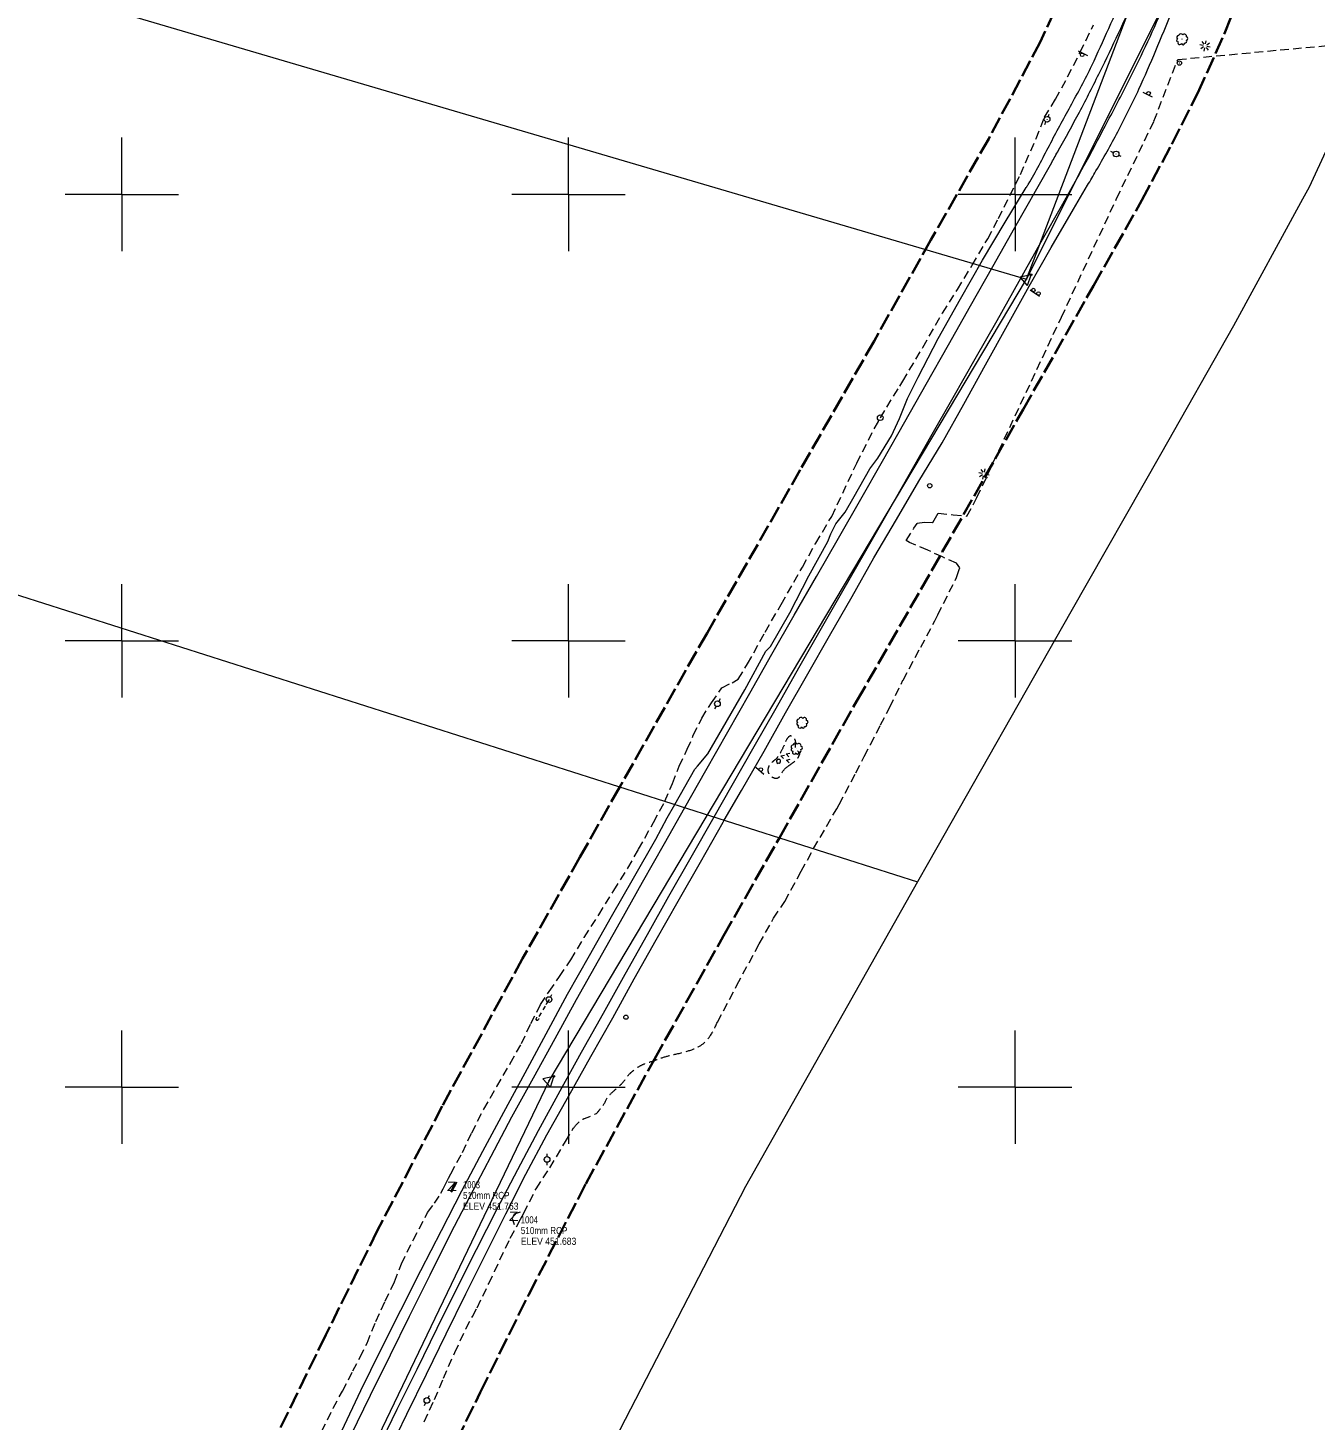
# Model space of a CAD drawing. Extents: x 352087 to 353713, y 331287 to 335613.
# Drawn here: x 353179 to 353467.2, y 333325.4 to 333637.3 of the extents above; entities that cross this region are included whole.
import ezdxf
from ezdxf.enums import TextEntityAlignment as Align

# ---------------------------------------------------------------- set-up
doc = ezdxf.new("R2010")
doc.units = 0
doc.header["$LTSCALE"] = 0.64
doc.header["$PDMODE"] = 32
doc.header["$PDSIZE"] = 0.32
for name, pattern in [('LONG_DASHED', [7.5, 6, -1.5]), ('MEDIUM_DASHED', [4.5, 3, -1.5]), ('SHORT_DASHED', [2.7, 1.5, -1.2])]:
    doc.linetypes.add(name, pattern=pattern)
for name, color, linetype, lineweight in [('1', 7, 'Continuous', 13), ('13', 7, 'Continuous', 13), ('2', 7, 'Continuous', 13), ('22', 7, 'Continuous', 13), ('24', 7, 'MEDIUM_DASHED', 13), ('25', 7, 'Continuous', 13), ('26', 7, 'Continuous', 13), ('27', 7, 'Continuous', 13), ('29', 7, 'Continuous', 13), ('36', 7, 'Continuous', 13), ('5', 7, 'Continuous', 13), ('6', 7, 'Continuous', 13)]:
    doc.layers.add(name, color=color, linetype=linetype, lineweight=lineweight)
doc.layers.add('59', color=7, linetype='Continuous')
doc.layers.add('62', color=7, linetype='Continuous')

msp = doc.modelspace()

# ---------------------------------------------------------------- linework, layer by layer
at = {"layer": '1'}
for p, q in [((353200, 333600), (353200, 333612.702)), ((353300, 333600), (353300, 333612.702)), ((353400, 333600), (353400, 333612.702)), ((353200, 333600), (353187.298, 333600)), ((353200, 333600), (353200, 333587.298)), ((353200, 333600), (353212.702, 333600)), ((353300, 333600), (353287.298, 333600)), ((353300, 333600), (353300, 333587.298)), ((353300, 333600), (353312.702, 333600)), ((353400, 333600), (353387.298, 333600)), ((353400, 333600), (353400, 333587.298)), ((353400, 333600), (353412.702, 333600)), ((353056.904, 333548.425), (353378.181, 333446.015)), ((353056.904, 333548.425), (353378.181, 333446.015)), ((353200, 333500), (353200, 333512.702)), ((353300, 333500), (353300, 333512.702)), ((353400, 333500), (353400, 333512.702)), ((353200, 333500), (353187.298, 333500)), ((353200, 333500), (353200, 333487.298)), ((353200, 333500), (353212.702, 333500)), ((353300, 333500), (353287.298, 333500)), ((353300, 333500), (353300, 333487.298)), ((353300, 333500), (353312.702, 333500)), ((353400, 333500), (353387.298, 333500)), ((353400, 333500), (353400, 333487.298)), ((353400, 333500), (353412.702, 333500)), ((353200, 333400), (353200, 333412.702)), ((353300, 333400), (353300, 333412.702)), ((353400, 333400), (353400, 333412.702)), ((353200, 333400), (353187.298, 333400)), ((353200, 333400), (353200, 333387.298)), ((353200, 333400), (353212.702, 333400)), ((353300, 333400), (353287.298, 333400)), ((353300, 333400), (353300, 333387.298)), ((353300, 333400), (353312.702, 333400)), ((353400, 333400), (353387.298, 333400)), ((353400, 333400), (353400, 333387.298)), ((353400, 333400), (353412.702, 333400))]:
    msp.add_line(p, q, dxfattribs=at)
at = {"layer": '1', "linetype": 'LONG_DASHED', "lineweight": 35}
for points in [[(353431.04, 333701.836), (353422.046, 333672.621), (353414.83, 333653.967), (353405.64, 333634.111), (353394.124, 333612.472), (353381.169, 333589.805), (353368.432, 333567.13), (353351.892, 333538.262), (353331.032, 333501.732), (353311.492, 333467.273)], [(353347.236, 333455.879), (353364.573, 333486.522), (353383.719, 333519.894), (353401.79, 333551.779), (353417.575, 333579.505), (353428.394, 333598.672), (353435.103, 333611.258), (353440.965, 333622.755), (353446.886, 333636.031), (353453.055, 333651.089), (353459.031, 333667.631), (353466.279, 333690.246)], [(353311.492, 333467.273), (353302.58, 333451.518), (353289.748, 333428.828), (353271.758, 333395.769), (353257.207, 333367.813), (353245.66, 333344.478), (353233.578, 333319.708), (353225.434, 333303.134), (353213.147, 333278.054), (353199.743, 333250.838), (353198.739, 333248.737)], [(353233.611, 333236.424), (353250.062, 333270.029), (353264.359, 333299.223), (353280.266, 333331.609), (353291.098, 333353.52), (353303.861, 333378.32), (353319.264, 333406.295), (353334.716, 333433.867), (353347.236, 333455.879)]]:
    msp.add_lwpolyline(points, dxfattribs=at)
at = {"layer": '1'}
for points in [[(353496.11, 333680.436), (353490.232, 333660.82), (353487.981, 333654.759), (353484.286, 333644.808), (353479.975, 333633.2), (353478.122, 333628.213), (353477.895, 333627.719), (353474.502, 333620.361), (353465.867, 333601.633), (353464.37, 333598.887), (353448.925, 333570.566), (353432.603, 333541.753), (353412.476, 333506.464), (353380.601, 333450.301), (353378.181, 333446.015)], [(353378.181, 333446.015), (353339.613, 333377.706), (353309.185, 333318.723), (353281.479, 333262.136), (353263.658, 333225.981)]]:
    msp.add_lwpolyline(points, dxfattribs=at)
at = {"layer": '13'}
for p, q in [((353436.81, 333629.425), (353436.787, 333629.402)), ((353436.787, 333629.425), (353436.81, 333629.402)), ((353380.922, 333534.735), (353380.899, 333534.712)), ((353380.899, 333534.735), (353380.922, 333534.712)), ((353312.885, 333415.683), (353312.862, 333415.66)), ((353312.862, 333415.683), (353312.885, 333415.66))]:
    msp.add_line(p, q, dxfattribs=at)
for centre in [(353436.7997, 333629.4138), (353380.9117, 333534.7238), (353312.8747, 333415.6718)]:
    msp.add_circle(centre, 0.4763, dxfattribs=at)
at = {"layer": '2'}
for p, q in [((353403.611, 333581.997), (353401.127, 333581.468)), ((353402.824, 333579.576), (353401.127, 333581.468)), ((353402.824, 333579.576), (353403.611, 333581.997)), ((353296.746, 333402.412), (353294.262, 333401.883)), ((353295.959, 333399.991), (353294.262, 333401.883)), ((353295.959, 333399.991), (353296.746, 333402.412))]:
    msp.add_line(p, q, dxfattribs=at)
for points in [[(352768.962, 333450.91), (352875.89, 333545.991), (353054.829, 333683.357), (353402.531, 333581.007), (353457.259, 333724.612), (353523.4, 333830.982)], [(352699.834, 331507.854), (352720.03, 331594.085), (352816.575, 332005.772), (352865.618, 332386.048), (352930.017, 332557.728), (353105.242, 333008.982), (353157.155, 333113.058), (353295.666, 333401.422), (353402.531, 333581.007), (353454.028, 333683.888), (353523.036, 333821.655)]]:
    msp.add_lwpolyline(points, dxfattribs=at)
for centre, radius in [((353402.531, 333581.007), 0.0614), ((353402.531, 333581.007), 0.0296), ((353295.666, 333401.422), 0.0614), ((353295.666, 333401.422), 0.0296)]:
    msp.add_circle(centre, radius, dxfattribs=at)
for p in [(353403.611, 333581.997), (353296.746, 333402.412)]:
    msp.add_point(p, dxfattribs=at)
at = {"layer": '22'}
for p, q in [((353442.642, 333633.683), (353442.794, 333634.424)), ((353442.139, 333633.345), (353441.395, 333633.492)), ((353442.207, 333633.027), (353441.572, 333632.601)), ((353442.329, 333633.624), (353441.903, 333634.259)), ((353442.322, 333632.1), (353442.469, 333632.855)), ((353442.55, 333633.269), (353442.578, 333633.269)), ((353442.558, 333633.256), (353442.566, 333633.289)), ((353442.807, 333632.913), (353443.226, 333632.283)), ((353442.921, 333633.505), (353443.556, 333633.929)), ((353442.977, 333633.185), (353443.726, 333633.032)), ((353392.832, 333537.741), (353392.406, 333538.376)), ((353393.145, 333537.8), (353393.297, 333538.541)), ((353393.424, 333537.622), (353394.059, 333538.046)), ((353392.642, 333537.462), (353391.898, 333537.609)), ((353392.71, 333537.144), (353392.075, 333536.718)), ((353392.825, 333536.217), (353392.972, 333536.972)), ((353393.053, 333537.386), (353393.081, 333537.386)), ((353393.061, 333537.373), (353393.069, 333537.406)), ((353393.31, 333537.03), (353393.729, 333536.4)), ((353393.48, 333537.302), (353394.229, 333537.149))]:
    msp.add_line(p, q, dxfattribs=at)
msp.add_lwpolyline([(353346.671, 333472.855), (353346.671, 333472.748), (353346.689, 333472.664), (353346.727, 333472.588), (353346.841, 333472.53), (353346.963, 333472.55), (353347.09, 333472.672), (353347.1, 333472.644), (353347.197, 333472.606), (353347.281, 333472.613), (353347.375, 333472.644), (353347.443, 333472.702), (353347.451, 333472.804), (353347.413, 333472.918), (353347.482, 333473.017), (353347.509, 333473.17), (353347.443, 333473.33), (353347.299, 333473.398), (353347.177, 333473.36), (353347.108, 333473.426), (353346.994, 333473.464), (353346.907, 333473.444), (353346.824, 333473.406), (353346.803, 333473.292), (353346.735, 333473.266), (353346.679, 333473.246), (353346.62, 333473.198), (353346.565, 333473.132), (353346.565, 333473.017), (353346.603, 333472.931)], close=True, dxfattribs=at)
for centre in [(353437.3756, 333634.778), (353352.3216, 333481.664), (353351.0636, 333475.867)]:
    msp.add_circle(centre, 0.0149, dxfattribs=at)
for centre, radius, start, end in [((353436.4621, 333634.4852), 0.2933, 105.03166, 283.77731), ((353436.6016, 333635.1374), 0.4273, 82.91551, 239.70443), ((353437.1319, 333635.4726), 0.4868, 31.96825, 169.49248), ((353437.9083, 333635.4111), 0.4837, 342.86408, 138.70256), ((353437.9792, 333634.3275), 0.4597, 262.95807, 29.80374), ((353438.3587, 333634.9121), 0.3567, 273.11698, 88.11726), ((353436.8814, 333633.9561), 0.4264, 145.05235, 338.47204), ((353437.5996, 333633.843), 0.3245, 187.67102, 4.99016), ((353351.4081, 333481.3712), 0.2933, 105.03166, 283.77731), ((353351.5476, 333482.0234), 0.4273, 82.91551, 239.70443), ((353352.0779, 333482.3586), 0.4868, 31.96825, 169.49248), ((353352.8543, 333482.2971), 0.4837, 342.86408, 138.70256), ((353353.3047, 333481.7981), 0.3567, 273.11698, 88.11726), ((353351.8274, 333480.8421), 0.4264, 145.05235, 338.47204), ((353352.5456, 333480.729), 0.3245, 187.67102, 4.99016), ((353352.9252, 333481.2135), 0.4597, 262.95807, 29.80374), ((353350.1501, 333475.5742), 0.2933, 105.03166, 283.77731), ((353350.2896, 333476.2264), 0.4273, 82.91551, 239.70443), ((353350.8199, 333476.5616), 0.4868, 31.96825, 169.49248), ((353351.5963, 333476.5001), 0.4837, 342.86408, 138.70256), ((353351.6672, 333475.4165), 0.4597, 262.95807, 29.80374), ((353352.0467, 333476.0011), 0.3567, 273.11698, 88.11726), ((353350.5694, 333475.0451), 0.4264, 145.05235, 338.47204), ((353351.2876, 333474.932), 0.3245, 187.67102, 4.99016)]:
    msp.add_arc(centre, radius, start, end, dxfattribs=at)
at = {"layer": '24'}
for points in [[(353321.606, 333464.049), (353323.29, 333468.003), (353324.785, 333471.927), (353326.611, 333475.692), (353327.957, 333478.82), (353329.865, 333482.631), (353332.025, 333486.119), (353334.377, 333489.452), (353336.663, 333490.599), (353338.028, 333491.365), (353340.112, 333494.806), (353344.041, 333501.946), (353347.65, 333508.142), (353352.412, 333516.516), (353355.382, 333521.886), (353358.956, 333527.854), (353364.558, 333539.767), (353368.425, 333547.437), (353371.292, 333552.343), (353374.171, 333557.048), (353374.84, 333558.142), (353379.368, 333565.709), (353383.751, 333573.379), (353387.106, 333578.658), (353390.438, 333584.15), (353393.875, 333590.043), (353396.262, 333594.579), (353401.201, 333604.447), (353404.702, 333612.476), (353406.571, 333617.253), (353409.089, 333621.292), (353411.769, 333626.316), (353414.593, 333631.832), (353417.601, 333637.991)], [(353354.898, 333453.437), (353360.06, 333462.354), (353360.627, 333463.333), (353364.388, 333470.43), (353366.218, 333474.04), (353367.606, 333476.778), (353369.895, 333481.142), (353371.975, 333485.108), (353374.911, 333491.15), (353374.927, 333491.18), (353378.889, 333498.542), (353382.033, 333504.426), (353382.705, 333505.78), (353383.984, 333508.354), (353386.916, 333514.146), (353387.505, 333515.97), (353387.619, 333516.32), (353386.898, 333517.345), (353383.745, 333518.765), (353380.465, 333520.263), (353376.337, 333522.026), (353375.626, 333522.487), (353377.318, 333525.186), (353378.07, 333526.294), (353378.099, 333526.337), (353379.761, 333526.577), (353381.537, 333526.468), (353381.579, 333526.465), (353381.872, 333526.98), (353382.803, 333528.615), (353386.122, 333528.212), (353389.234, 333527.929), (353391.478, 333532.098), (353410.382, 333572.496), (353422.749, 333599.052), (353431.099, 333616.382), (353436.452, 333630.211), (353480.387, 333634.311)], [(353244.704, 333322.878), (353247.344, 333328.051), (353249.386, 333331.904), (353251.744, 333336.425), (353253.383, 333339.491), (353254.905, 333342.662), (353256.904, 333347.509), (353258.961, 333352.074), (353261.033, 333356.374), (353262.616, 333360.43), (353265.231, 333365.726), (353268.464, 333371.915), (353269.987, 333373.991), (353271.436, 333376.265), (353271.917, 333377.186), (353272.312, 333377.943), (353273.176, 333379.597), (353273.685, 333380.57), (353276.253, 333385.387), (353278.361, 333389.792), (353281.052, 333395.056), (353283.948, 333400.127), (353286.969, 333405.328), (353289.478, 333409.749), (353291.581, 333414.255), (353293.748, 333418.513), (353295.7, 333421.443), (353298, 333424.773), (353300.541, 333428.543), (353303.553, 333433.547), (353306.792, 333438.574), (353310.135, 333444.015), (353313.333, 333449.055), (353315.706, 333453.285), (353319.033, 333459.311), (353321.606, 333464.049)], [(353333.35, 333414.555), (353337.701, 333422.814), (353342.718, 333432.106), (353345.931, 333437.851), (353348.433, 333441.609), (353352.115, 333448.353), (353354.898, 333453.437)], [(353267.702, 333325.049), (353269.976, 333330.001), (353271.991, 333334.77), (353274.536, 333340.574), (353277.029, 333345.849), (353278.526, 333348.657), (353279.559, 333350.593), (353282.164, 333356.021), (353283.442, 333358.685), (353286.98, 333366.205), (353289.277, 333370.445), (353289.983, 333371.748), (353292.758, 333377.24), (353295.816, 333381.922), (353299.337, 333387.841), (353301.094, 333390.777)]]:
    msp.add_lwpolyline(points, dxfattribs=at)
msp.add_spline([(353301.094, 333390.777), (353302.467, 333392.276), (353303.605, 333392.995), (353306.548, 333394.388), (353306.986, 333394.929), (353307.755, 333395.879), (353309.255, 333398.339), (353309.361, 333398.434), (353310.997, 333399.907), (353311.857, 333400.682), (353313.818, 333403.085), (353314.765, 333403.884), (353316.361, 333404.939), (353318.317, 333405.655), (353320.959, 333406.591), (353323.853, 333407.363), (353327.435, 333408.318), (353329.904, 333409.541), (353331.678, 333411.39), (353333.35, 333414.555)], degree=3, dxfattribs=at)
at = {"layer": '25'}
for points in [[(353348.126, 333473.589), (353347.557, 333474.223), (353348.389, 333474.399)], [(353349.318, 333474.003), (353348.746, 333474.638), (353349.581, 333474.813)], [(353349.412, 333472.627), (353348.844, 333473.26), (353349.676, 333473.438)]]:
    msp.add_lwpolyline(points, dxfattribs=at)
at = {"layer": '25', "linetype": 'MEDIUM_DASHED'}
msp.add_spline([(353349.127, 333471.858), (353347.884, 333470.572), (353346.888, 333469.26), (353345.824, 333469.356), (353344.837, 333470.239), (353344.79, 333471.723), (353345.4, 333472.614), (353346.493, 333473.517), (353347.45, 333474.878), (353348.427, 333476.952), (353349.138, 333478.271), (353349.842, 333478.648), (353349.872, 333478.63), (353350.395, 333478.308), (353350.874, 333477.393), (353350.903, 333475.919), (353351.379, 333475.246), (353351.798, 333474.594), (353351.75, 333474.495), (353351.362, 333473.687), (353350.311, 333472.722), (353349.127, 333471.858)], degree=3, dxfattribs=at)
at = {"layer": '26'}
for p, q in [((353274.759, 333378.746), (353274.98, 333378.63)), ((353273.685, 333376.683), (353273.907, 333376.568)), ((353273.907, 333376.568), (353274.98, 333378.63))]:
    msp.add_line(p, q, dxfattribs=at)
msp.add_lwpolyline([(353273.685, 333376.683), (353273.759, 333376.824), (353274.582, 333378.406), (353274.759, 333378.746)], dxfattribs=at)
at = {"layer": '27'}
msp.add_lwpolyline([(353289.213, 333371.991), (353287.854, 333371.523), (353287.409, 333370.61), (353287.877, 333369.252)], dxfattribs=at)
at = {"layer": '29'}
for p, q in [((353414.12, 333632.138), (353416.26, 333631.09)), ((353430.816, 333621.766), (353428.667, 333622.795)), ((353405.495, 333577.135), (353403.392, 333578.559)), ((353343.734, 333470.051), (353341.938, 333471.618))]:
    msp.add_line(p, q, dxfattribs=at)
for centre, radius in [((353415.027, 333631.253), 0.3969), ((353429.901, 333622.643), 0.3969), ((353404.0881, 333578.5678), 0.397), ((353405.2449, 333577.7846), 0.397), ((353343.087, 333471.141), 0.3969)]:
    msp.add_circle(centre, radius, dxfattribs=at)
at = {"layer": '36'}
for p, q in [((353406.684, 333615.634), (353406.929, 333616.22)), ((353407.164, 333616.802), (353407.184, 333616.81)), ((353407.17, 333616.816), (353407.178, 333616.796)), ((353407.419, 333617.392), (353407.664, 333617.978)), ((353422.056, 333609.324), (353421.488, 333609.61)), ((353422.612, 333609.035), (353422.634, 333609.043)), ((353422.627, 333609.028), (353422.619, 333609.05)), ((353423.758, 333608.468), (353423.19, 333608.754)), ((353370.444, 333551.065), (353370.131, 333550.513)), ((353369.503, 333549.409), (353369.19, 333548.857)), ((353369.828, 333549.964), (353369.806, 333549.958)), ((353369.82, 333549.95), (353369.814, 333549.972)), ((353333.044, 333485.325), (353332.732, 333484.773)), ((353333.368, 333485.881), (353333.346, 333485.875)), ((353333.36, 333485.867), (353333.354, 333485.889)), ((353333.982, 333486.983), (353333.67, 333486.431)), ((353295.647, 333419.629), (353295.669, 333419.635)), ((353295.655, 333419.643), (353295.661, 333419.621)), ((353295.973, 333420.184), (353296.287, 333420.735)), ((353295.029, 333418.529), (353295.343, 333419.08)), ((353295.229, 333384.439), (353295.237, 333385.074)), ((353295.205, 333382.534), (353295.213, 333383.169)), ((353295.213, 333383.812), (353295.229, 333383.796)), ((353295.213, 333383.796), (353295.229, 333383.812)), ((353267.735, 333328.667), (353268.019, 333329.236)), ((353268.291, 333329.8), (353268.313, 333329.808)), ((353268.298, 333329.815), (353268.306, 333329.793)), ((353268.585, 333330.372), (353268.869, 333330.941))]:
    msp.add_line(p, q, dxfattribs=at)
at = {"layer": '36', "linetype": 'SHORT_DASHED'}
msp.add_line((353295.658, 333419.632), (353292.873, 333414.985), dxfattribs=at)
at = {"layer": '36'}
for centre in [(353407.174, 333616.806), (353422.623, 333609.039), (353369.817, 333549.961), (353333.357, 333485.878), (353295.658, 333419.632), (353295.221, 333383.804), (353268.302, 333329.804)]:
    msp.add_circle(centre, 0.635, dxfattribs=at)
msp.add_spline([(353293.464, 333415.369), (353293.309, 333415.166), (353293.112, 333414.988), (353292.973, 333414.953), (353292.873, 333414.985), (353292.799, 333415.059), (353292.766, 333415.199), (353292.833, 333415.455), (353292.942, 333415.686)], degree=3, dxfattribs=at)
at = {"layer": '5'}
for points in [[(353326.047, 333462.633), (353330.762, 333470.921), (353335.672, 333479.605), (353340.625, 333488.258), (353345.579, 333496.966), (353350.551, 333505.757), (353355.531, 333514.376), (353360.485, 333523.013), (353365.439, 333531.68), (353370.339, 333540.263), (353375.314, 333549.068), (353380.114, 333557.51), (353385.097, 333566.293), (353390.05, 333575.047), (353395.003, 333583.81), (353399.943, 333592.57), (353404.867, 333601.229), (353408.214, 333607.165)], [(353332.609, 333460.542), (353336.652, 333467.618), (353341.571, 333476.299), (353346.486, 333484.906), (353351.614, 333493.942), (353356.373, 333502.312), (353361.452, 333511.196), (353366.276, 333519.609), (353371.362, 333528.516), (353376.373, 333537.282), (353381.181, 333545.772), (353386.148, 333554.501), (353391.061, 333563.168), (353395.965, 333571.776), (353400.902, 333580.547), (353405.859, 333589.354), (353410.687, 333597.849), (353413.89, 333603.608)], [(353251.289, 333321.971), (353255.71, 333330.968), (353260.144, 333340.011), (353264.447, 333348.703), (353269.018, 333357.934), (353273.623, 333367.138), (353278.004, 333375.608), (353282.676, 333384.544), (353287.357, 333393.35), (353292.143, 333402.121), (353296.995, 333410.931), (353301.833, 333419.661), (353306.726, 333428.397), (353311.637, 333437.095), (353316.556, 333445.923), (353321.473, 333454.574), (353326.047, 333462.633)], [(353257.249, 333318.782), (353261.663, 333327.848), (353266.1, 333336.85), (353270.628, 333346.036), (353274.965, 333354.738), (353279.39, 333363.657), (353284.076, 333372.706), (353288.671, 333381.514), (353293.31, 333390.251), (353298.164, 333399.14), (353302.933, 333407.815), (353307.839, 333416.605), (353312.704, 333425.32), (353317.677, 333434.176), (353322.5, 333442.776), (353327.462, 333451.483), (353332.609, 333460.542)]]:
    msp.add_lwpolyline(points, dxfattribs=at)
for points in [[(353408.214, 333607.165), (353409.738, 333609.867), (353414.427, 333618.437), (353419.047, 333627.504), (353423.175, 333636.102), (353427.079, 333644.612), (353430.499, 333652.714), (353433.763, 333661.264), (353436.924, 333669.967), (353440.112, 333679.225), (353440.923, 333681.787)], [(353413.89, 333603.608), (353415.637, 333606.749), (353420.182, 333615.268), (353425.1, 333624.728), (353429.223, 333633.157), (353433.102, 333641.806), (353436.582, 333650.287), (353440.159, 333659.271), (353443.261, 333667.892), (353446.271, 333676.646), (353447.395, 333680.121)]]:
    msp.add_spline(points, degree=3, dxfattribs=at)
at = {"layer": '6'}
for points in [[(353323.822, 333463.343), (353328.332, 333471.221), (353328.908, 333471.926), (353331.242, 333474.688), (353334.501, 333480.347), (353339.507, 333488.978), (353344.202, 333497.639), (353345.255, 333498.746), (353349.554, 333506.274), (353353.858, 333514.535), (353358.08, 333522.237), (353358.778, 333523.973), (353359.857, 333526.195), (353361.974, 333528.816), (353364.002, 333532.288), (353367.503, 333538.537), (353369.296, 333540.933), (353372.334, 333545.939), (353374.158, 333549.797), (353375.886, 333554.237), (353378.298, 333559.022), (353382.754, 333567.68), (353387.808, 333576.57), (353392.682, 333585.226), (353397.767, 333593.79), (353402.513, 333601.513)], [(353334.902, 333459.811), (353338.766, 333466.424), (353343.821, 333475.294), (353348.586, 333483.881), (353353.605, 333492.573), (353358.488, 333501.091), (353363.509, 333509.917), (353368.366, 333518.572), (353373.47, 333527.138), (353378.434, 333535.767), (353383.665, 333544.313), (353388.513, 333553.017), (353393.422, 333561.841), (353398.285, 333570.681), (353403.152, 333579.459), (353408.1, 333588.082), (353413.083, 333596.66), (353416.244, 333602.036)], [(353249.241, 333323.033), (353253.525, 333332.078), (353258.003, 333341.136), (353262.434, 333350.014), (353266.943, 333358.932), (353271.6, 333367.874), (353276.098, 333376.763), (353280.844, 333385.633), (353285.539, 333394.414), (353290.303, 333403.189), (353295.018, 333411.947), (353299.808, 333420.805), (353304.705, 333429.52), (353309.604, 333438.203), (353314.575, 333446.827), (353319.597, 333455.519), (353322.113, 333460.363), (353323.822, 333463.343)], [(353259.468, 333317.786), (353263.833, 333326.746), (353268.202, 333335.679), (353272.622, 333344.74), (353277.01, 333353.687), (353281.532, 333362.679), (353286.002, 333371.585), (353290.477, 333380.495), (353295.182, 333389.306), (353300.064, 333398.057), (353305.019, 333406.829), (353309.924, 333415.513), (353314.747, 333424.279), (353319.642, 333432.978), (353324.603, 333441.673), (353329.571, 333450.392), (353334.634, 333459.327), (353334.902, 333459.811)]]:
    msp.add_lwpolyline(points, dxfattribs=at)
for points in [[(353402.513, 333601.513), (353402.96, 333602.24), (353407.703, 333610.976), (353412.407, 333619.738), (353417.21, 333628.881), (353420.968, 333637.168), (353424.909, 333645.914), (353427.88, 333653.798), (353431.288, 333662.488), (353434.225, 333670.849), (353437.479, 333679.892), (353438.29, 333682.285)], [(353416.244, 333602.036), (353418.124, 333605.233), (353422.986, 333614.022), (353427.755, 333623.592), (353431.508, 333632.199), (353435.224, 333641.111), (353438.932, 333650.08), (353442.097, 333658.254), (353445.181, 333667.223), (353448.037, 333675.502), (353450.909, 333683.463)]]:
    msp.add_spline(points, degree=3, dxfattribs=at)

# ---------------------------------------------------------------- texts
at = {"layer": '59', "width": 1.25}
for p in [(353273.884, 333376.706), (353287.74, 333370.011)]:
    msp.add_text('Z', height=2.128, dxfattribs=at).set_placement(p, align=Align.CENTER)
at = {"layer": '62'}
for s, width, p in [('1003', 0.8, (353276.388, 333377.344)), ('510mm RCP', 0.85, (353276.388, 333374.944)), ('ELEV 451.763', 0.9, (353276.388, 333372.544)), ('1004', 0.8, (353289.34, 333369.475)), ('510mm RCP', 0.85, (353289.34, 333367.075)), ('ELEV 451.683', 0.9, (353289.34, 333364.675))]:
    msp.add_text(s, height=1.6, dxfattribs=dict(at, width=width)).set_placement(p)

doc.saveas('drawing.dxf')
